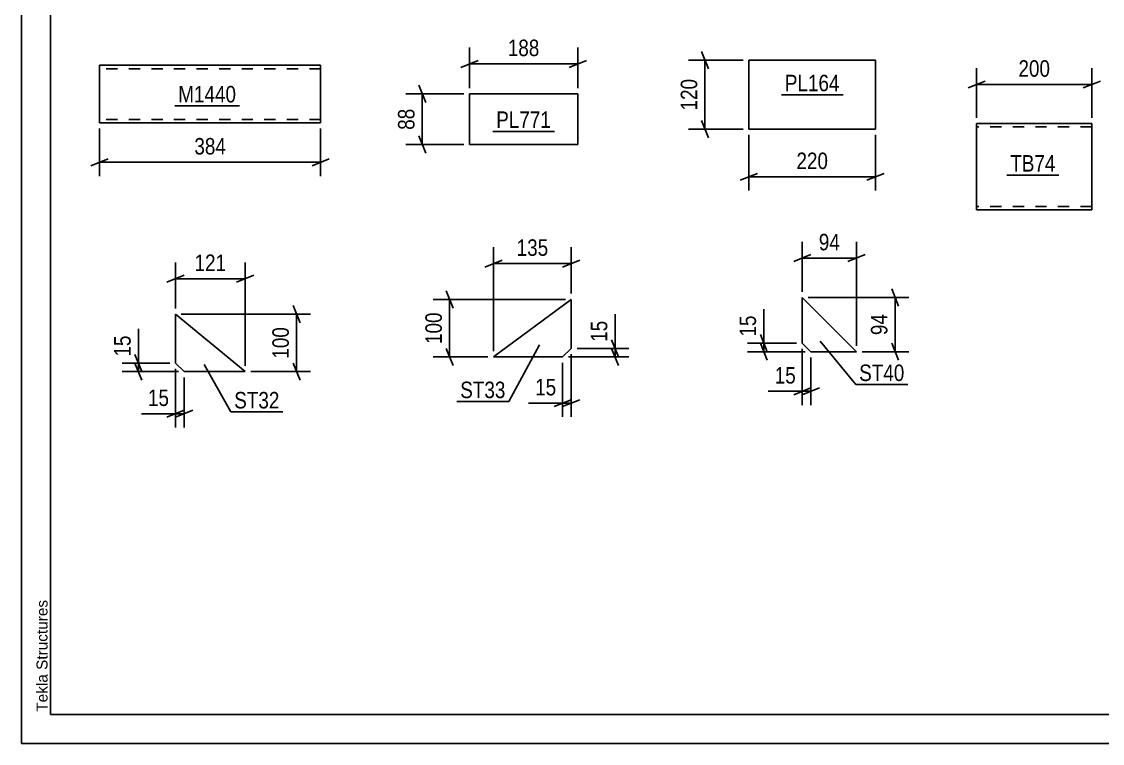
# Model space of a CAD drawing. Header units: millimetres. Extents: x 0 to 420, y 0 to 297.
# Drawn here: x 0 to 187.8, y 0 to 125.4 of the extents above; entities that cross this region are included whole.
import ezdxf

# ---------------------------------------------------------------- set-up
doc = ezdxf.new("R2010")
doc.units = ezdxf.units.MM
doc.linetypes.add('DXK_LINE_DOT2', pattern=[3.9198, 1.9599, -1.9599])
doc.styles.add('Arial', font='ARIAL.TTF', dxfattribs={"height": 0.2})
doc.styles.add('Arial Narrow', font='ARIALN.TTF', dxfattribs={"height": 0.2})

# ---------------------------------------------------------------- blocks, each defined once
blk = doc.blocks.new('Unknown-122570729-1133')
at = {"color": 5, "linetype": 'Continuous'}
for p, q in [((0, 297), (0, 0)), ((5, 292), (5, 5)), ((0, 0), (0, 5)), ((5, 5), (415, 5)), ((0, 0), (420, 0))]:
    blk.add_line(p, q, dxfattribs=at)
at = {"color": 174, "linetype": 'Continuous', "style": 'Arial'}
blk.add_text('Tekla Structures', height=1.9102, rotation=90, dxfattribs=at).set_placement((4.5, 5.5))
blk = doc.blocks.new('Part-122570729-11639 - 11638')
at = {"color": 2, "linetype": 'Continuous'}
for p, q in [((126.34, 118.71), (126.34, 106.71)), ((126.34, 118.71), (148.35, 118.71)), ((148.35, 118.71), (148.35, 106.71)), ((126.34, 106.71), (148.35, 106.71))]:
    blk.add_line(p, q, dxfattribs=at)
blk = doc.blocks.new('Part-122570729-11658 - 11657')
at = {"color": 2, "linetype": 'Continuous'}
for p, q in [((26.73, 74.59), (26.73, 66.09)), ((38.82, 64.59), (26.73, 74.59)), ((26.73, 66.09), (28.23, 64.59)), ((28.23, 64.59), (38.82, 64.59))]:
    blk.add_line(p, q, dxfattribs=at)
blk = doc.blocks.new('Part-122570729-11668 - 11667')
at = {"color": 2, "linetype": 'Continuous'}
for p, q in [((95.49, 77.14), (81.99, 67.14)), ((95.49, 68.64), (95.49, 77.14)), ((93.99, 67.14), (95.49, 68.64)), ((81.99, 67.14), (93.99, 67.14))]:
    blk.add_line(p, q, dxfattribs=at)
blk = doc.blocks.new('Part-122570729-11678 - 11677')
at = {"color": 2, "linetype": 'Continuous'}
for p, q in [((185.91, 107.71), (165.91, 107.71)), ((165.91, 107.71), (165.91, 92.8)), ((185.91, 93.91), (185.91, 107.71)), ((185.91, 92.71), (185.91, 93.91)), ((165.91, 92.8), (165.91, 92.71)), ((165.91, 92.71), (185.91, 92.71))]:
    blk.add_line(p, q, dxfattribs=at)
at = {"color": 7, "linetype": 'DXK_LINE_DOT2'}
for p, q in [((185.91, 107.11), (165.91, 107.11)), ((185.91, 107.11), (185.91, 107.07)), ((185.91, 107.07), (185.91, 107.11)), ((185.91, 106.97), (185.91, 107.07)), ((185.91, 107.07), (185.91, 106.97)), ((165.91, 93.31), (165.91, 93.36)), ((185.91, 93.31), (165.91, 93.31)), ((185.91, 93.36), (185.91, 93.68)), ((185.91, 93.31), (185.91, 93.36))]:
    blk.add_line(p, q, dxfattribs=at)
blk = doc.blocks.new('Part-122570729-11763 - 11762')
at = {"color": 2, "linetype": 'Continuous'}
for p, q in [((51.95, 117.82), (13.55, 117.82)), ((13.55, 117.82), (13.55, 107.91)), ((51.95, 117.82), (51.95, 107.82)), ((13.55, 107.91), (13.55, 107.82)), ((13.55, 107.82), (51.95, 107.82))]:
    blk.add_line(p, q, dxfattribs=at)
at = {"color": 7, "linetype": 'DXK_LINE_DOT2'}
for p, q in [((51.95, 117.22), (13.55, 117.22)), ((13.55, 108.42), (13.55, 108.46)), ((51.95, 108.42), (13.55, 108.42)), ((51.95, 108.42), (51.95, 108.46))]:
    blk.add_line(p, q, dxfattribs=at)
blk = doc.blocks.new('Part-122570729-11844 - 11843')
at = {"color": 2, "linetype": 'Continuous'}
for p, q in [((77.8, 112.84), (77.8, 104.04)), ((77.8, 112.84), (96.61, 112.84)), ((96.61, 112.84), (96.61, 104.04)), ((77.8, 104.04), (96.61, 104.04))]:
    blk.add_line(p, q, dxfattribs=at)
blk = doc.blocks.new('Part-122570729-11858 - 11857')
at = {"color": 2, "linetype": 'Continuous'}
for p, q in [((135.62, 77.46), (135.62, 69.56)), ((145.02, 68.06), (135.62, 77.46)), ((135.62, 69.56), (137.12, 68.06)), ((137.12, 68.06), (145.02, 68.06))]:
    blk.add_line(p, q, dxfattribs=at)
blk = doc.blocks.new('StraightDimension-122570729-12012 - 11638')
at = {"color": 7, "linetype": 'Continuous'}
for p, q in [((118.11, 120.21), (119.31, 117.21)), ((125.34, 118.71), (115.86, 118.71)), ((118.71, 106.71), (118.71, 118.71)), ((119.31, 105.21), (118.11, 108.21)), ((125.34, 106.71), (115.86, 106.71))]:
    blk.add_line(p, q, dxfattribs=at)
at = {"color": 0}
blk.add_wipeout([(117.96, 116.05), (113.76, 116.05), (113.76, 109.37), (117.96, 109.37)], dxfattribs=at)
at = {"color": 3, "style": 'Arial Narrow'}
blk.add_text('120', height=2.863, rotation=90.0002, dxfattribs=at).set_placement((117.36, 109.97))
blk = doc.blocks.new('StraightDimension-122570729-12016 - 11638')
at = {"color": 7, "linetype": 'Continuous'}
for p, q in [((126.34, 105.71), (126.34, 96.04)), ((148.35, 105.71), (148.35, 96.04)), ((127.84, 99.04), (124.84, 97.84)), ((126.34, 98.44), (148.35, 98.44)), ((146.85, 97.84), (149.85, 99.04))]:
    blk.add_line(p, q, dxfattribs=at)
at = {"color": 0}
blk.add_wipeout([(140.69, 99.19), (140.69, 103.39), (134, 103.39), (134, 99.19)], dxfattribs=at)
at = {"color": 3, "style": 'Arial Narrow'}
blk.add_text('220', height=2.863, dxfattribs=at).set_placement((134.6, 99.79))
blk = doc.blocks.new('StraightDimension-122570729-12024 - 11657')
at = {"color": 7, "linetype": 'Continuous'}
for p, q in [((26.73, 65.09), (26.73, 54.87)), ((28.23, 63.59), (28.23, 54.87)), ((25.23, 56.67), (28.23, 57.87)), ((29.73, 57.87), (26.73, 56.67)), ((26.73, 57.27), (28.23, 57.27))]:
    blk.add_line(p, q, dxfattribs=at)
at = {"color": 0}
blk.add_wipeout([(26.21, 58.02), (26.21, 62.22), (21.35, 62.22), (21.35, 58.02)], dxfattribs=at)
at = {"color": 7, "linetype": 'Continuous'}
blk.add_line((26.73, 57.27), (20.83, 57.27), dxfattribs=at)
blk.add_line((26.73, 57.27), (20.83, 57.27), dxfattribs=at)
at = {"color": 3, "style": 'Arial Narrow'}
blk.add_text('15', height=2.863, dxfattribs=at).set_placement((21.95, 58.62))
blk = doc.blocks.new('StraightDimension-122570729-12032 - 11657')
at = {"color": 7, "linetype": 'Continuous'}
for p, q in [((25.73, 66.09), (17.44, 66.09)), ((19.69, 67.59), (20.89, 64.59)), ((20.89, 63.09), (19.69, 66.09)), ((20.29, 64.59), (20.29, 66.09)), ((27.23, 64.59), (17.44, 64.59))]:
    blk.add_line(p, q, dxfattribs=at)
at = {"color": 0}
blk.add_wipeout([(19.54, 71.47), (15.34, 71.47), (15.34, 66.61), (19.54, 66.61)], dxfattribs=at)
at = {"color": 7, "linetype": 'Continuous'}
blk.add_line((20.29, 66.09), (20.29, 72), dxfattribs=at)
blk.add_line((20.29, 66.09), (20.29, 72), dxfattribs=at)
at = {"color": 3, "style": 'Arial Narrow'}
blk.add_text('15', height=2.863, rotation=90.0002, dxfattribs=at).set_placement((18.94, 67.21))
blk = doc.blocks.new('StraightDimension-122570729-12028 - 11657')
at = {"color": 7, "linetype": 'Continuous'}
for p, q in [((26.73, 75.59), (26.73, 83.58)), ((38.82, 65.59), (38.82, 83.58)), ((25.23, 80.13), (28.23, 81.33)), ((26.73, 80.73), (38.82, 80.73)), ((40.32, 81.33), (37.32, 80.13))]:
    blk.add_line(p, q, dxfattribs=at)
at = {"color": 0}
blk.add_wipeout([(36.12, 81.48), (36.12, 85.68), (29.44, 85.68), (29.44, 81.48)], dxfattribs=at)
at = {"color": 3, "style": 'Arial Narrow'}
blk.add_text('121', height=2.863, dxfattribs=at).set_placement((30.04, 82.08))
blk = doc.blocks.new('StraightDimension-122570729-12036 - 11657')
at = {"color": 7, "linetype": 'Continuous'}
for p, q in [((47.17, 76.09), (48.37, 73.09)), ((27.73, 74.59), (50.17, 74.59)), ((47.77, 64.59), (47.77, 74.59)), ((48.37, 63.09), (47.17, 66.09)), ((39.82, 64.59), (50.17, 64.59))]:
    blk.add_line(p, q, dxfattribs=at)
at = {"color": 0}
blk.add_wipeout([(47.02, 72.93), (42.82, 72.93), (42.82, 66.25), (47.02, 66.25)], dxfattribs=at)
at = {"color": 3, "style": 'Arial Narrow'}
blk.add_text('100', height=2.863, rotation=90.0002, dxfattribs=at).set_placement((46.42, 66.85))
blk = doc.blocks.new('StraightDimension-122570729-12048 - 11667')
at = {"color": 7, "linetype": 'Continuous'}
for p, q in [((95.49, 67.64), (95.49, 56.71)), ((93.99, 66.14), (93.99, 56.71)), ((92.49, 58.51), (95.49, 59.71)), ((96.99, 59.71), (93.99, 58.51)), ((93.99, 59.11), (95.49, 59.11))]:
    blk.add_line(p, q, dxfattribs=at)
at = {"color": 0}
blk.add_wipeout([(93.47, 59.86), (93.47, 64.06), (88.61, 64.06), (88.61, 59.86)], dxfattribs=at)
at = {"color": 7, "linetype": 'Continuous'}
blk.add_line((93.99, 59.11), (88.08, 59.11), dxfattribs=at)
blk.add_line((93.99, 59.11), (88.08, 59.11), dxfattribs=at)
at = {"color": 3, "style": 'Arial Narrow'}
blk.add_text('15', height=2.863, dxfattribs=at).set_placement((89.21, 60.46))
blk = doc.blocks.new('StraightDimension-122570729-12040 - 11667')
at = {"color": 7, "linetype": 'Continuous'}
for p, q in [((102.49, 70.14), (103.69, 67.14)), ((96.49, 68.64), (105.49, 68.64)), ((103.69, 65.64), (102.49, 68.64)), ((103.09, 67.14), (103.09, 68.64)), ((94.99, 67.14), (105.49, 67.14))]:
    blk.add_line(p, q, dxfattribs=at)
at = {"color": 0}
blk.add_wipeout([(102.34, 74.02), (98.14, 74.02), (98.14, 69.17), (102.34, 69.17)], dxfattribs=at)
at = {"color": 7, "linetype": 'Continuous'}
blk.add_line((103.09, 68.64), (103.09, 74.55), dxfattribs=at)
blk.add_line((103.09, 68.64), (103.09, 74.55), dxfattribs=at)
at = {"color": 3, "style": 'Arial Narrow'}
blk.add_text('15', height=2.863, rotation=90.0002, dxfattribs=at).set_placement((101.74, 69.77))
blk = doc.blocks.new('StraightDimension-122570729-12052 - 11667')
at = {"color": 7, "linetype": 'Continuous'}
for p, q in [((81.99, 68.14), (81.99, 86.21)), ((95.49, 78.14), (95.49, 86.21)), ((83.49, 83.96), (80.49, 82.76)), ((81.99, 83.36), (95.49, 83.36)), ((93.99, 82.76), (96.99, 83.96))]:
    blk.add_line(p, q, dxfattribs=at)
at = {"color": 0}
blk.add_wipeout([(92.08, 84.11), (92.08, 88.31), (85.4, 88.31), (85.4, 84.11)], dxfattribs=at)
at = {"color": 3, "style": 'Arial Narrow'}
blk.add_text('135', height=2.863, dxfattribs=at).set_placement((86, 84.71))
blk = doc.blocks.new('StraightDimension-122570729-12044 - 11667')
at = {"color": 7, "linetype": 'Continuous'}
for p, q in [((94.49, 77.14), (71.5, 77.14)), ((73.75, 78.64), (74.95, 75.64)), ((74.35, 67.14), (74.35, 77.14)), ((74.95, 65.64), (73.75, 68.64)), ((80.99, 67.14), (71.5, 67.14))]:
    blk.add_line(p, q, dxfattribs=at)
at = {"color": 0}
blk.add_wipeout([(73.6, 75.48), (69.4, 75.48), (69.4, 68.8), (73.6, 68.8)], dxfattribs=at)
at = {"color": 3, "style": 'Arial Narrow'}
blk.add_text('100', height=2.863, rotation=90.0002, dxfattribs=at).set_placement((73, 69.4))
blk = doc.blocks.new('StraightDimension-122570729-12056 - 11677')
at = {"color": 7, "linetype": 'Continuous'}
for p, q in [((165.91, 108.71), (165.91, 117.33)), ((185.91, 108.71), (185.91, 117.33)), ((167.41, 115.08), (164.41, 113.88)), ((184.41, 113.88), (187.41, 115.08)), ((165.91, 114.48), (185.91, 114.48))]:
    blk.add_line(p, q, dxfattribs=at)
at = {"color": 0}
blk.add_wipeout([(179.25, 115.23), (179.25, 119.43), (172.57, 119.43), (172.57, 115.23)], dxfattribs=at)
at = {"color": 3, "style": 'Arial Narrow'}
blk.add_text('200', height=2.863, dxfattribs=at).set_placement((173.17, 115.83))
blk = doc.blocks.new('StraightDimension-122570729-12136 - 11762')
at = {"color": 7, "linetype": 'Continuous'}
for p, q in [((13.55, 106.82), (13.55, 98.57)), ((51.95, 106.82), (51.95, 98.57)), ((15.05, 101.57), (12.05, 100.37)), ((50.45, 100.37), (53.45, 101.57)), ((13.55, 100.97), (51.95, 100.97))]:
    blk.add_line(p, q, dxfattribs=at)
at = {"color": 0}
blk.add_wipeout([(36.09, 101.72), (36.09, 105.92), (29.41, 105.92), (29.41, 101.72)], dxfattribs=at)
at = {"color": 3, "style": 'Arial Narrow'}
blk.add_text('384', height=2.863, dxfattribs=at).set_placement((30.01, 102.32))
blk = doc.blocks.new('StraightDimension-122570729-12184 - 11843')
at = {"color": 7, "linetype": 'Continuous'}
for p, q in [((76.8, 112.84), (66.75, 112.84)), ((69, 114.34), (70.2, 111.34)), ((69.6, 104.04), (69.6, 112.84)), ((70.2, 102.54), (69, 105.54)), ((76.8, 104.04), (66.75, 104.04))]:
    blk.add_line(p, q, dxfattribs=at)
at = {"color": 0}
blk.add_wipeout([(68.85, 110.87), (64.65, 110.87), (64.65, 106.01), (68.85, 106.01)], dxfattribs=at)
at = {"color": 3, "style": 'Arial Narrow'}
blk.add_text('88', height=2.863, rotation=90.0002, dxfattribs=at).set_placement((68.25, 106.61))
blk = doc.blocks.new('StraightDimension-122570729-12188 - 11843')
at = {"color": 7, "linetype": 'Continuous'}
for p, q in [((77.8, 113.84), (77.8, 120.91)), ((96.61, 113.84), (96.61, 120.91)), ((79.3, 118.66), (76.3, 117.46)), ((95.11, 117.46), (98.11, 118.66)), ((77.8, 118.06), (96.61, 118.06))]:
    blk.add_line(p, q, dxfattribs=at)
at = {"color": 0}
blk.add_wipeout([(90.55, 118.81), (90.55, 123.01), (83.86, 123.01), (83.86, 118.81)], dxfattribs=at)
at = {"color": 3, "style": 'Arial Narrow'}
blk.add_text('188', height=2.863, dxfattribs=at).set_placement((84.46, 119.41))
blk = doc.blocks.new('StraightDimension-122570729-12204 - 11857')
at = {"color": 7, "linetype": 'Continuous'}
for p, q in [((134.62, 69.56), (126.08, 69.56)), ((128.33, 71.06), (129.53, 68.06)), ((129.53, 66.56), (128.33, 69.56)), ((128.93, 68.06), (128.93, 69.56)), ((136.12, 68.06), (126.08, 68.06))]:
    blk.add_line(p, q, dxfattribs=at)
at = {"color": 0}
blk.add_wipeout([(128.18, 74.94), (123.98, 74.94), (123.98, 70.09), (128.18, 70.09)], dxfattribs=at)
at = {"color": 7, "linetype": 'Continuous'}
blk.add_line((128.93, 69.56), (128.93, 75.47), dxfattribs=at)
blk.add_line((128.93, 69.56), (128.93, 75.47), dxfattribs=at)
at = {"color": 3, "style": 'Arial Narrow'}
blk.add_text('15', height=2.863, rotation=90.0002, dxfattribs=at).set_placement((127.58, 70.69))
blk = doc.blocks.new('StraightDimension-122570729-12196 - 11857')
at = {"color": 7, "linetype": 'Continuous'}
for p, q in [((135.62, 68.56), (135.62, 58.77)), ((137.12, 67.06), (137.12, 58.77)), ((134.12, 60.57), (137.12, 61.77)), ((138.62, 61.77), (135.62, 60.57)), ((135.62, 61.17), (137.12, 61.17))]:
    blk.add_line(p, q, dxfattribs=at)
at = {"color": 0}
blk.add_wipeout([(135.09, 61.92), (135.09, 66.12), (130.23, 66.12), (130.23, 61.92)], dxfattribs=at)
at = {"color": 7, "linetype": 'Continuous'}
blk.add_line((135.62, 61.17), (129.71, 61.17), dxfattribs=at)
blk.add_line((135.62, 61.17), (129.71, 61.17), dxfattribs=at)
at = {"color": 3, "style": 'Arial Narrow'}
blk.add_text('15', height=2.863, dxfattribs=at).set_placement((130.83, 62.52))
blk = doc.blocks.new('StraightDimension-122570729-12208 - 11857')
at = {"color": 7, "linetype": 'Continuous'}
for p, q in [((151.15, 78.96), (152.35, 75.96)), ((136.62, 77.46), (154.15, 77.46)), ((151.75, 68.06), (151.75, 77.46)), ((152.35, 66.56), (151.15, 69.56)), ((146.02, 68.06), (154.15, 68.06))]:
    blk.add_line(p, q, dxfattribs=at)
at = {"color": 0}
blk.add_wipeout([(151, 75.19), (146.8, 75.19), (146.8, 70.34), (151, 70.34)], dxfattribs=at)
at = {"color": 3, "style": 'Arial Narrow'}
blk.add_text('94', height=2.863, rotation=90.0002, dxfattribs=at).set_placement((150.4, 70.94))
blk = doc.blocks.new('StraightDimension-122570729-12200 - 11857')
at = {"color": 7, "linetype": 'Continuous'}
for p, q in [((135.62, 78.46), (135.62, 87.17)), ((145.02, 69.06), (145.02, 87.17)), ((134.12, 83.72), (137.12, 84.92)), ((146.52, 84.92), (143.52, 83.72)), ((135.62, 84.32), (145.02, 84.32))]:
    blk.add_line(p, q, dxfattribs=at)
at = {"color": 0}
blk.add_wipeout([(142.74, 85.07), (142.74, 89.27), (137.89, 89.27), (137.89, 85.07)], dxfattribs=at)
at = {"color": 3, "style": 'Arial Narrow'}
blk.add_text('94', height=2.863, dxfattribs=at).set_placement((138.49, 85.67))
blk = doc.blocks.new('Mark-122570729-12510 - 11638')
at = {"color": 0}
blk.add_wipeout([(142.1, 113.31), (142.1, 116.31), (132.59, 116.31), (132.59, 113.31)], dxfattribs=at)
blk.add_wipeout([(142.1, 113.31), (142.1, 116.31), (132.59, 116.31), (132.59, 113.31)], dxfattribs=at)
at = {"color": 30, "linetype": 'Continuous'}
blk.add_line((131.99, 112.71), (142.7, 112.71), dxfattribs=at)
at = {"color": 3, "style": 'Arial Narrow'}
blk.add_text('PL164', height=2.863, dxfattribs=at).set_placement((132.59, 113.31))
blk = doc.blocks.new('Mark-122570729-12516 - 11657')
at = {"color": 0}
blk.add_wipeout([(44.8, 58.2), (44.8, 61.2), (36.94, 61.2), (36.94, 58.2)], dxfattribs=at)
blk.add_wipeout([(44.8, 58.2), (44.8, 61.2), (36.94, 61.2), (36.94, 58.2)], dxfattribs=at)
at = {"color": 30, "linetype": 'Continuous'}
for p, q in [((31.74, 65.83), (36.34, 57.6)), ((36.34, 57.6), (45.4, 57.6))]:
    blk.add_line(p, q, dxfattribs=at)
at = {"color": 3, "style": 'Arial Narrow'}
blk.add_text('ST32', height=2.863, dxfattribs=at).set_placement((36.94, 58.2))
blk = doc.blocks.new('Mark-122570729-12519 - 11667')
at = {"color": 0}
blk.add_wipeout([(84.06, 59.99), (84.06, 62.99), (76.2, 62.99), (76.2, 59.99)], dxfattribs=at)
blk.add_wipeout([(84.06, 59.99), (84.06, 62.99), (76.2, 62.99), (76.2, 59.99)], dxfattribs=at)
at = {"color": 30, "linetype": 'Continuous'}
for p in [(89.98, 69.22), (75.6, 59.39)]:
    blk.add_line(p, (84.66, 59.39), dxfattribs=at)
at = {"color": 3, "style": 'Arial Narrow'}
blk.add_text('ST33', height=2.863, dxfattribs=at).set_placement((76.2, 59.99))
blk = doc.blocks.new('Mark-122570729-12522 - 11677')
at = {"color": 0}
blk.add_wipeout([(179.61, 99.35), (179.61, 102.35), (171.75, 102.35), (171.75, 99.35)], dxfattribs=at)
blk.add_wipeout([(179.61, 99.35), (179.61, 102.35), (171.75, 102.35), (171.75, 99.35)], dxfattribs=at)
at = {"color": 30, "linetype": 'Continuous'}
blk.add_line((171.15, 98.75), (180.21, 98.75), dxfattribs=at)
at = {"color": 3, "style": 'Arial Narrow'}
blk.add_text('TB74', height=2.863, dxfattribs=at).set_placement((171.75, 99.35))
blk = doc.blocks.new('Mark-122570729-12535 - 11762')
at = {"color": 0}
blk.add_wipeout([(37.26, 111.37), (37.26, 114.37), (27.21, 114.37), (27.21, 111.37)], dxfattribs=at)
blk.add_wipeout([(37.26, 111.37), (37.26, 114.37), (27.21, 114.37), (27.21, 111.37)], dxfattribs=at)
at = {"color": 30, "linetype": 'Continuous'}
blk.add_line((26.61, 110.77), (37.86, 110.77), dxfattribs=at)
at = {"color": 3, "style": 'Arial Narrow'}
blk.add_text('M1440', height=2.863, dxfattribs=at).set_placement((27.21, 111.37))
blk = doc.blocks.new('Mark-122570729-12548 - 11843')
at = {"color": 0}
blk.add_wipeout([(91.96, 106.94), (91.96, 109.94), (82.45, 109.94), (82.45, 106.94)], dxfattribs=at)
blk.add_wipeout([(91.96, 106.94), (91.96, 109.94), (82.45, 109.94), (82.45, 106.94)], dxfattribs=at)
at = {"color": 30, "linetype": 'Continuous'}
blk.add_line((81.85, 106.34), (92.56, 106.34), dxfattribs=at)
at = {"color": 3, "style": 'Arial Narrow'}
blk.add_text('PL771', height=2.863, dxfattribs=at).set_placement((82.45, 106.94))
blk = doc.blocks.new('Mark-122570729-12554 - 11857')
at = {"color": 0}
blk.add_wipeout([(153.35, 62.96), (153.35, 65.96), (145.5, 65.96), (145.5, 62.96)], dxfattribs=at)
blk.add_wipeout([(153.35, 62.96), (153.35, 65.96), (145.5, 65.96), (145.5, 62.96)], dxfattribs=at)
at = {"color": 30, "linetype": 'Continuous'}
for p, q in [((138.75, 69.87), (144.9, 62.36)), ((144.9, 62.36), (153.95, 62.36))]:
    blk.add_line(p, q, dxfattribs=at)
at = {"color": 3, "style": 'Arial Narrow'}
blk.add_text('ST40', height=2.863, dxfattribs=at).set_placement((145.5, 62.96))

msp = doc.modelspace()

# ---------------------------------------------------------------- block references
for name in ['Unknown-122570729-1133', 'Part-122570729-11639 - 11638', 'Part-122570729-11763 - 11762', 'Part-122570729-11844 - 11843', 'Part-122570729-11678 - 11677', 'Part-122570729-11668 - 11667', 'Part-122570729-11858 - 11857', 'Part-122570729-11658 - 11657']:
    msp.add_blockref(name, (0, 0))

# ---------------------------------------------------------------- next in the draw order: block references
for name in ['StraightDimension-122570729-12012 - 11638', 'StraightDimension-122570729-12056 - 11677', 'Mark-122570729-12510 - 11638', 'Mark-122570729-12535 - 11762', 'StraightDimension-122570729-12184 - 11843', 'Mark-122570729-12548 - 11843', 'StraightDimension-122570729-12136 - 11762', 'Mark-122570729-12522 - 11677', 'StraightDimension-122570729-12204 - 11857', 'StraightDimension-122570729-12048 - 11667', 'StraightDimension-122570729-12024 - 11657']:
    msp.add_blockref(name, (0, 0))

# ---------------------------------------------------------------- next in the draw order: block references
for name in ['StraightDimension-122570729-12188 - 11843', 'StraightDimension-122570729-12016 - 11638', 'StraightDimension-122570729-12040 - 11667', 'StraightDimension-122570729-12032 - 11657', 'StraightDimension-122570729-12196 - 11857']:
    msp.add_blockref(name, (0, 0))

# ---------------------------------------------------------------- next in the draw order: block references
for name in ['StraightDimension-122570729-12052 - 11667', 'StraightDimension-122570729-12028 - 11657', 'StraightDimension-122570729-12208 - 11857']:
    msp.add_blockref(name, (0, 0))

# ---------------------------------------------------------------- next in the draw order: block references
for name in ['StraightDimension-122570729-12200 - 11857', 'StraightDimension-122570729-12044 - 11667', 'StraightDimension-122570729-12036 - 11657']:
    msp.add_blockref(name, (0, 0))

# ---------------------------------------------------------------- next in the draw order: block references
for name in ['Mark-122570729-12554 - 11857', 'Mark-122570729-12519 - 11667', 'Mark-122570729-12516 - 11657']:
    msp.add_blockref(name, (0, 0))

doc.saveas('drawing.dxf')
